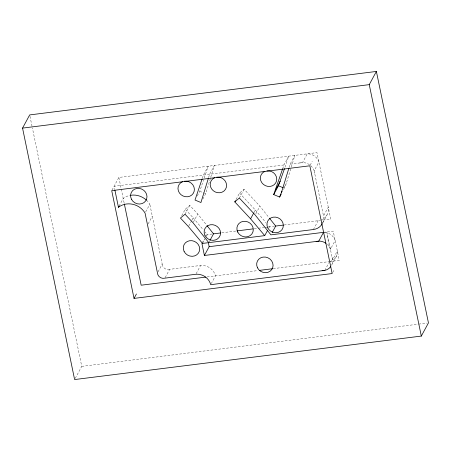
<?xml version="1.0" encoding="UTF-8"?>
<svg xmlns="http://www.w3.org/2000/svg" width="451" height="451" viewBox="0 0 451 451"><rect width="100%" height="100%" fill="white"/><g stroke="black" fill="none" stroke-linecap="round" stroke-linejoin="round"><path stroke-width="0.34" stroke-dasharray="2.25 1.69" d="M208.576 177.626L209.608 174.261L214.366 165.466L210.645 177.576M202.837 199.004L205.69 193.727L210.442 178.252M289.097 167.53L290.128 164.164L294.886 155.37L286.216 183.63L283.098 190.598M202.313 178.331L203.418 175.039L208.17 166.244L203.751 179.402M197.234 195.937L199.77 191.247L203.531 180.062M282.614 168.888L283.938 164.942L288.696 156.147L284.716 167.986M112.017 190.091L118.855 177.446L316.968 152.601L330.746 219.147L320.802 220.392M119.081 206.084L123.208 198.457A17.843 16.439 28.4 0 1 129.899 195.424M145.696 211.897L149.817 204.269A17.843 16.439 28.4 0 0 147.065 200.729M148.17 223.871L152.297 216.243M75.266 378.355L81.749 366.359L32.393 128.011M181.708 215.708L185.198 209.258L189.775 205.414L197.769 213.977L206.519 225.015M185.017 214.208L189.775 205.414M158.092 271.761L162.213 264.139L149.817 204.269M188.749 226.03L191.607 220.753M191.923 220.167L193.191 217.822L185.198 209.258M193.332 222.191L197.769 213.977M165.201 277.562L169.644 269.348L200.599 265.47A13.271 12.228 28.4 0 1 215.46 275.888L211.339 283.51M202.24 242.914L204.461 238.81M202.567 243.422L204.788 239.318M206.372 236.386L207.325 234.627L205.115 232M209.072 242.057L209.709 240.885M236.042 199.534L239.532 193.084L244.115 189.24L259.928 206.186L269.112 217.777M196.157 273.678L200.599 265.47M239.357 198.04L244.115 189.24M254.082 212.376L255.351 210.025L239.532 193.084M255.807 213.808L259.928 206.186M283.995 187.734L286.216 183.63M268.847 228.003L269.484 226.83L267.714 224.728M310.13 165.246L312.21 161.396M313.394 229.525L318.147 220.725A13.073 12.047 28.4 0 0 319.753 220.421M322.583 223.149A13.073 12.047 28.4 0 0 323.514 215.973L328.266 207.172A13.073 12.047 28.4 0 1 321.292 219.919M322.662 223.025L327.099 214.811M324.827 270.375L329.264 262.166M336.367 256.354L331.615 265.154A11.427 10.525 28.4 0 0 332.652 260.441L332.043 257.183M332.742 272.455L334.524 269.157M299.83 162.952L303.202 162.591A11.427 10.525 28.4 0 1 313.952 170.128L314.691 173.37M283.938 164.942L114.097 186.24L114.796 189.629M290.128 164.164L302.514 162.614L307.272 153.819L307.96 153.797A11.427 10.525 28.4 0 1 318.71 161.334L318.908 161.977L314.155 170.777L323.514 215.973M212.139 234.018L206.676 234.706L207.094 236.702M221.807 232.806L236.318 230.991M254.279 228.736L257.735 228.302M258.429 228.217L263.953 227.524M264.647 227.439L274.298 226.227M284.029 225.004L320.137 220.477M323.53 232.338L333.227 231.121L339.282 260.362L329.585 261.58M207.127 276.931L257.91 270.566M273.216 268.644L328.886 261.665M81.749 366.359L417.964 324.201M418.663 324.111L427.052 323.063M199.77 191.247L203.914 192.983M204.506 193.231L205.69 193.727M255.351 210.025L265.949 222.631M193.191 217.822L203.35 229.897M118.855 177.446L124.205 203.277M29.969 116.296L32.252 127.317M169.644 269.348A5.621 5.175 28.4 0 1 162.213 264.139M327.325 244.431A11.427 10.525 28.4 0 1 330.211 248.648M324.793 232.355A11.427 10.525 28.4 0 1 334.969 239.853L335.166 240.501L330.414 249.296L328.503 243.151L326.958 232.615L332.584 259.782L337.337 250.981L337.41 251.647A11.427 10.525 28.4 0 1 330.245 261.428"/><path stroke-width="0.68" d="M208.368 178.303L200.932 202.522L195.012 200.041L202.087 178.985M282.614 168.888L273.695 194.567L279.614 197.048L281.458 192.425L288.894 168.2M273.695 194.567L278.447 185.767L284.496 168.646M22.55 128.112L29.687 114.92L376.382 71.444L428.45 322.888L421.313 336.08L74.618 379.556L22.55 128.112L369.251 84.641L376.382 71.444M324.827 270.375L210.702 284.682A13.271 12.228 28.4 0 0 195.841 274.264L164.886 278.149A5.621 5.175 28.4 0 1 157.455 272.934L145.059 213.069A17.843 16.439 28.4 0 0 118.45 207.257L119.081 206.084M134.032 298.399L111.718 190.638L309.831 165.793L332.145 273.554L134.032 298.399L136.411 294.001M210.025 240.298L213.515 233.849L220.426 232.981M324.218 232.316L323.53 232.338L318.772 241.133L204.399 255.475L209.157 246.68L208.334 242.689M267.578 230.348L264.726 235.625L250.593 218.825L234.774 201.885L235.411 200.712M250.593 218.825L253.761 212.962M275.538 189.944L280.296 181.144M281.458 192.425L282.089 191.252M279.614 197.048L281.198 194.116M272.184 232.507L275.674 226.052L283.329 225.094M234.774 201.885L239.357 198.04L255.176 214.98L270.916 234.853L313.394 229.525A13.073 12.047 28.4 0 0 322.347 223.611M316.089 241.471L319.46 241.11A11.427 10.525 28.4 0 1 325.972 243.331M237.006 230.901L252.898 228.911M264.726 235.625L201.924 243.501L204.399 255.475M209.157 246.68L323.53 232.338M205.741 277.106L141.169 285.207L124.346 203.965M259.302 270.391L272.522 268.734M322.144 270.713L325.492 270.228A11.427 10.525 28.4 0 0 330.775 266.524M278.447 185.767L283.183 187.757M202.567 243.422L188.433 226.616L180.439 218.053L185.017 214.208L193.017 222.777L208.757 242.644M269.551 218.329L275.674 226.052M206.953 225.568L213.515 233.849M369.251 84.641L421.313 336.08M114.937 190.305L118.45 207.257M130.519 195.306A17.843 16.439 28.4 0 1 146.598 200.278M216.768 177.158A8.355 7.695 28.4 0 1 226.357 187.317A8.355 7.695 28.4 0 1 213.25 190.717A8.355 7.695 28.4 0 1 214.744 177.688M266.93 170.856A8.355 7.695 28.4 0 1 276.519 181.014A8.355 7.695 28.4 0 1 263.412 184.414A8.355 7.695 28.4 0 1 264.906 171.38M184.56 181.178A8.355 7.695 28.4 0 1 194.144 191.337A8.355 7.695 28.4 0 1 181.043 194.736A8.355 7.695 28.4 0 1 182.531 181.708M267.776 227.902A8.355 7.695 28.4 0 0 281.96 229.7A8.355 7.695 28.4 0 0 275.657 217.134A8.355 7.695 28.4 0 0 267.776 227.902M204.98 235.49A8.355 7.695 28.4 0 0 219.169 237.294A8.355 7.695 28.4 0 0 212.866 224.722A8.355 7.695 28.4 0 0 204.98 235.49M237.733 232.096A8.355 7.695 28.4 0 0 251.923 233.894A8.355 7.695 28.4 0 0 245.62 221.328A8.355 7.695 28.4 0 0 237.733 232.096M131.421 199.184A8.355 7.695 28.4 0 0 145.611 200.988A8.355 7.695 28.4 0 0 139.303 188.417A8.355 7.695 28.4 0 0 131.421 199.184M184.126 251.466A8.355 7.695 28.4 0 0 198.31 253.265A8.355 7.695 28.4 0 0 192.008 240.699A8.355 7.695 28.4 0 0 184.126 251.466M257.51 267.838A8.355 7.695 28.4 0 0 271.699 269.642A8.355 7.695 28.4 0 0 265.391 257.07A8.355 7.695 28.4 0 0 257.51 267.838"/></g></svg>
